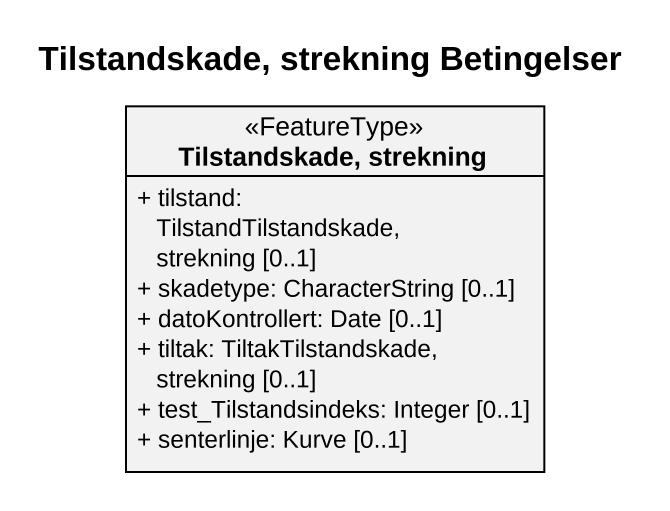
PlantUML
@startuml
title Tilstandskade, strekning Betingelser
hide circle
hide empty members
skinparam classAttributeIconSize 0
class "Tilstandskade, strekning" as Tilstandskade_strekning <<FeatureType>> {
  + tilstand: TilstandTilstandskade, strekning [0..1]
  + skadetype: CharacterString [0..1]
  + datoKontrollert: Date [0..1]
  + tiltak: TiltakTilstandskade, strekning [0..1]
  + test_Tilstandsindeks: Integer [0..1]
  + senterlinje: Kurve [0..1]
}
@enduml
